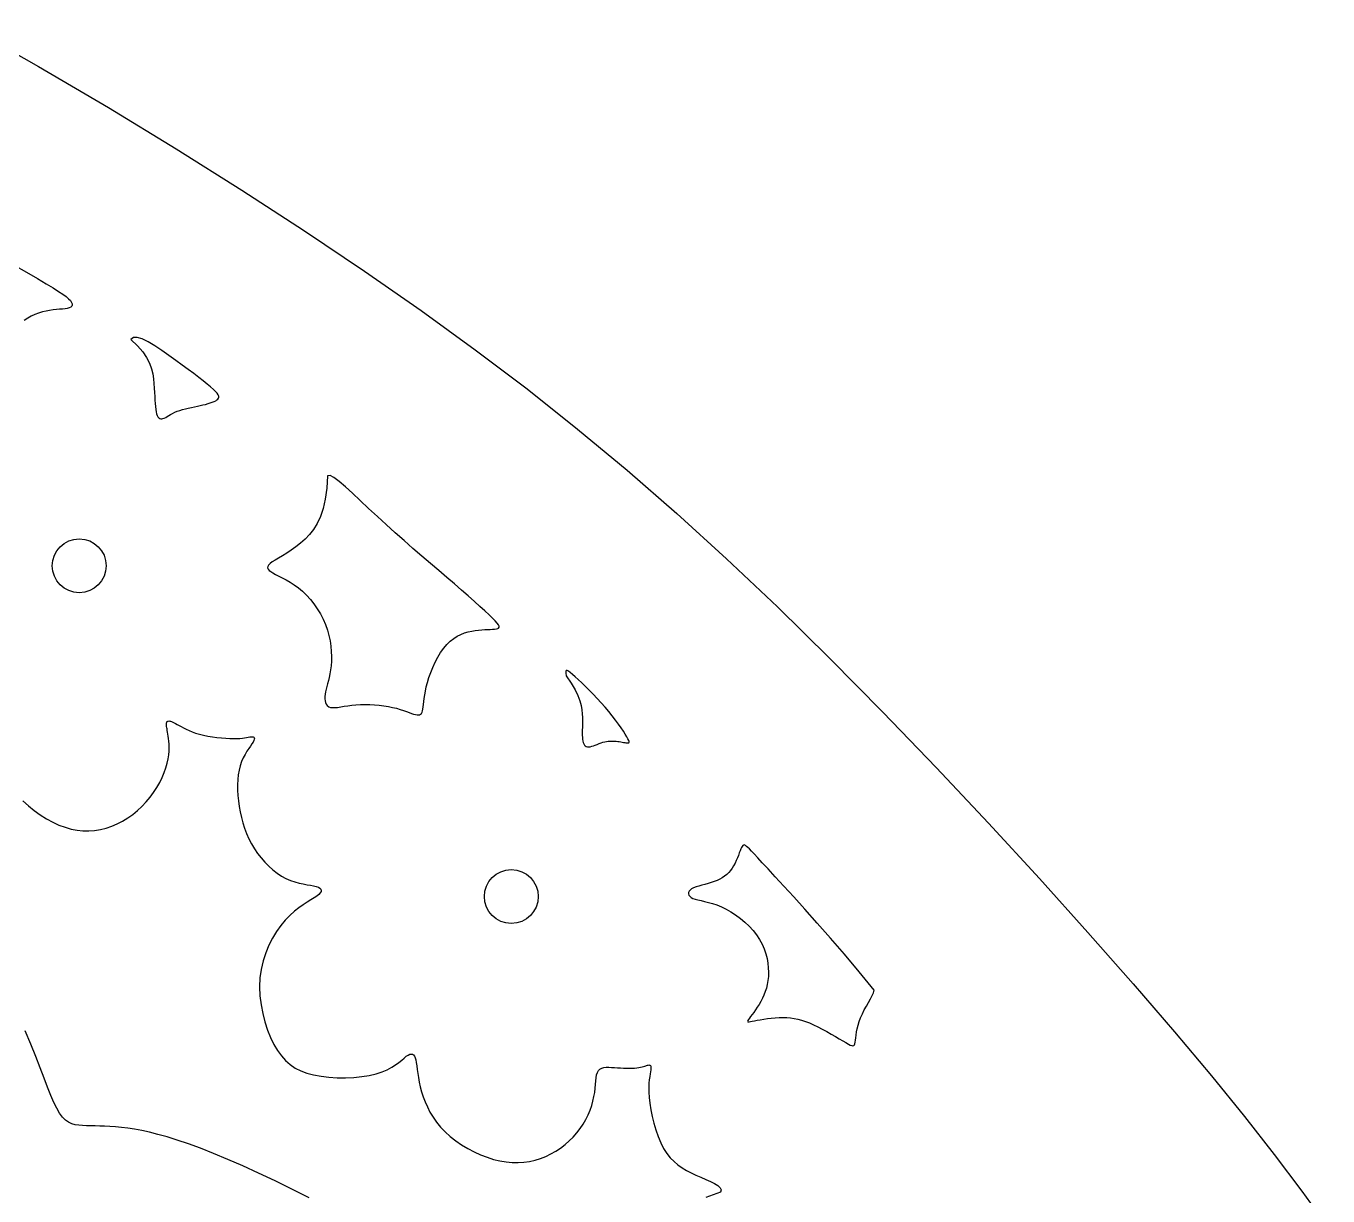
# Paper-space layout 'Layout1' of a CAD drawing. Header units: millimetres. Extents: x 76 to 198, y 127 to 164.
# Drawn here: x 157.94 to 166.47, y 152.66 to 160.33 of the extents above; entities that cross this region are included whole.
import ezdxf

# ---------------------------------------------------------------- set-up
doc = ezdxf.new("R2010")
doc.units = ezdxf.units.MM

psp = doc.layouts.get("Layout1")

# ---------------------------------------------------------------- linework, layer by layer
for points in [[(157.5505, 160.3297), (158.0193, 160.064), (158.477, 159.7951), (158.9215, 159.5248), (159.3508, 159.2548), (159.7626, 158.9871), (160.1548, 158.7234), (160.5263, 158.4646), (160.8802, 158.2081), (161.2204, 157.9505), (161.5512, 157.6881), (161.8765, 157.4175), (162.2004, 157.1352), (162.527, 156.8377), (162.8604, 156.5214), (163.203, 156.1846), (163.5512, 155.8318), (163.8996, 155.4695), (164.2432, 155.1039), (164.5765, 154.7415), (164.8943, 154.3885), (165.1915, 154.0513), (165.4626, 153.7362), (165.7044, 153.4475), (165.9203, 153.1813), (166.1159, 152.9314), (166.2965, 152.6918), (166.4676, 152.4564)], [(157.8559, 158.7651), (157.9411, 158.7152), (158.0114, 158.6739), (158.0685, 158.6402), (158.1142, 158.6128), (158.15, 158.5905), (158.1778, 158.572), (158.1992, 158.5562), (158.2156, 158.5421), (158.2276, 158.5294), (158.2354, 158.5181), (158.2393, 158.5082), (158.2394, 158.4997), (158.236, 158.4925), (158.2295, 158.4867), (158.2199, 158.4822), (158.2075, 158.4789), (158.1928, 158.4765), (158.1758, 158.4747), (158.1569, 158.4731), (158.1364, 158.4714), (158.1146, 158.4691), (158.0917, 158.4659), (158.0681, 158.4615), (158.0439, 158.4555), (158.0196, 158.4479), (157.9953, 158.4385), (157.9713, 158.4273), (157.9478, 158.4142), (157.9252, 158.3992)], [(158.6244, 158.2747), (158.6679, 158.2337), (158.7017, 158.1941), (158.7272, 158.1558), (158.7458, 158.1189), (158.7585, 158.0834), (158.7668, 158.0493), (158.7718, 158.0167), (158.775, 157.9856), (158.7773, 157.956), (158.7791, 157.9281), (158.7807, 157.9019), (158.782, 157.8776), (158.7835, 157.8552), (158.7851, 157.835), (158.7871, 157.817), (158.7897, 157.8013), (158.7929, 157.7881), (158.7969, 157.7772), (158.8015, 157.7686), (158.8068, 157.7622), (158.8128, 157.7579), (158.8194, 157.7556), (158.8266, 157.7552), (158.8344, 157.7566), (158.8429, 157.7597), (158.852, 157.7643), (158.8619, 157.77), (158.8727, 157.7765), (158.8845, 157.7834), (158.8974, 157.7906), (158.9116, 157.7977), (158.9271, 157.8044), (158.944, 157.8104), (158.962, 157.8158), (158.9809, 157.8207), (159.0004, 157.8252), (159.0202, 157.8294), (159.04, 157.8335), (159.0595, 157.8374), (159.0784, 157.8414), (159.0965, 157.8455), (159.1135, 157.8498), (159.1295, 157.8542), (159.1442, 157.8588), (159.1575, 157.8635), (159.1694, 157.8683), (159.1796, 157.8733), (159.188, 157.8784), (159.1946, 157.8837), (159.199, 157.8895), (159.2009, 157.8959), (159.2002, 157.9033), (159.1965, 157.9119), (159.1895, 157.922), (159.1791, 157.9339), (159.1649, 157.9478), (159.1466, 157.964), (159.1245, 157.9824), (159.0986, 158.0031), (159.0691, 158.026), (159.0362, 158.051), (158.9998, 158.078), (158.9604, 158.1071), (158.9178, 158.1382), (158.8727, 158.171), (158.8264, 158.2035), (158.7808, 158.2337), (158.7375, 158.2594), (158.6985, 158.2785), (158.6655, 158.2888), (158.6402, 158.2883), (158.6244, 158.2747)], [(159.9129, 157.3821), (159.9076, 157.2999), (159.8976, 157.2287), (159.8835, 157.1672), (159.8655, 157.1143), (159.8443, 157.0689), (159.8202, 157.0298), (159.7938, 156.9959), (159.7654, 156.9661), (159.7357, 156.9393), (159.7053, 156.9153), (159.675, 156.8937), (159.6455, 156.8745), (159.6176, 156.8574), (159.592, 156.8421), (159.5694, 156.8285), (159.5508, 156.8164), (159.5365, 156.8055), (159.5267, 156.7957), (159.5213, 156.7866), (159.52, 156.7781), (159.5228, 156.7698), (159.5296, 156.7616), (159.5402, 156.7532), (159.5544, 156.7443), (159.5722, 156.7348), (159.5929, 156.7242), (159.6161, 156.7124), (159.6411, 156.6991), (159.6675, 156.6839), (159.6946, 156.6667), (159.722, 156.647), (159.7489, 156.6246), (159.775, 156.5993), (159.8, 156.5715), (159.8235, 156.5414), (159.8454, 156.5094), (159.8654, 156.476), (159.8833, 156.4414), (159.8988, 156.4061), (159.9116, 156.3705), (159.9217, 156.3348), (159.9292, 156.2994), (159.9342, 156.2646), (159.9372, 156.2306), (159.9382, 156.1978), (159.9376, 156.1664), (159.9356, 156.1367), (159.9324, 156.109), (159.9283, 156.0836), (159.9236, 156.0602), (159.9185, 156.0386), (159.9133, 156.0186), (159.9083, 156), (159.9037, 155.9826), (159.8998, 155.966), (159.8969, 155.9502), (159.8953, 155.9349), (159.8951, 155.9203), (159.8964, 155.9068), (159.8994, 155.8945), (159.9042, 155.8837), (159.9111, 155.8748), (159.92, 155.8679), (159.9312, 155.8635), (159.9448, 155.8615), (159.9607, 155.8617), (159.9787, 155.8635), (159.9989, 155.8665), (160.0211, 155.8702), (160.0453, 155.8741), (160.0712, 155.8777), (160.0988, 155.8806), (160.128, 155.8822), (160.1583, 155.8827), (160.1893, 155.882), (160.2205, 155.8803), (160.2515, 155.8775), (160.2818, 155.8737), (160.311, 155.869), (160.3386, 155.8635), (160.3641, 155.8572), (160.3877, 155.8503), (160.4093, 155.8433), (160.4289, 155.8364), (160.4467, 155.8299), (160.4626, 155.8241), (160.4767, 155.8193), (160.489, 155.8158), (160.4997, 155.8139), (160.5087, 155.8136), (160.5163, 155.8152), (160.5227, 155.8186), (160.5279, 155.8239), (160.532, 155.8313), (160.5354, 155.8408), (160.538, 155.8525), (160.54, 155.8664), (160.5419, 155.8827), (160.5438, 155.9012), (160.5462, 155.922), (160.5494, 155.9449), (160.5538, 155.9702), (160.5596, 155.9976), (160.5673, 156.0272), (160.5771, 156.0588), (160.5889, 156.0919), (160.6026, 156.1256), (160.6181, 156.1591), (160.6352, 156.1917), (160.6537, 156.2227), (160.6735, 156.2512), (160.6946, 156.2764), (160.7166, 156.2978), (160.7394, 156.3156), (160.7628, 156.3301), (160.7866, 156.3418), (160.8105, 156.3509), (160.8342, 156.3578), (160.8577, 156.363), (160.8805, 156.3668), (160.9025, 156.3695), (160.9236, 156.3714), (160.9435, 156.3728), (160.962, 156.3737), (160.979, 156.3744), (160.9942, 156.3752), (161.0075, 156.3763), (161.0187, 156.3778), (161.0276, 156.38), (161.0338, 156.3834), (161.037, 156.3882), (161.0368, 156.3949), (161.0328, 156.4039), (161.0246, 156.4156), (161.0119, 156.4304), (160.9943, 156.4487), (160.9715, 156.4707), (160.9438, 156.4965), (160.9115, 156.5256), (160.875, 156.558), (160.8346, 156.5934), (160.7906, 156.6315), (160.7434, 156.6721), (160.6933, 156.715), (160.6408, 156.76), (160.5861, 156.8068), (160.5298, 156.8553), (160.4723, 156.9051), (160.414, 156.9562), (160.3554, 157.0083), (160.2969, 157.0611), (160.2389, 157.1145), (160.182, 157.1679), (160.1273, 157.2197), (160.076, 157.2678), (160.0293, 157.3101), (159.9884, 157.3447), (159.9546, 157.3696), (159.929, 157.3827), (159.9129, 157.3821)], [(161.4765, 156.0696), (161.5095, 156.022), (161.5348, 155.9793), (161.5534, 155.941), (161.5664, 155.9066), (161.5747, 155.8756), (161.5795, 155.8475), (161.5818, 155.8216), (161.5826, 155.7976), (161.5827, 155.7749), (161.5826, 155.7535), (161.5823, 155.7335), (161.5819, 155.7148), (161.5818, 155.6974), (161.5819, 155.6814), (161.5824, 155.6669), (161.5835, 155.6538), (161.5854, 155.6421), (161.588, 155.632), (161.5914, 155.6233), (161.5958, 155.6163), (161.6011, 155.6108), (161.6075, 155.6069), (161.6149, 155.6047), (161.6234, 155.6042), (161.6331, 155.6054), (161.6438, 155.608), (161.6552, 155.6116), (161.6672, 155.616), (161.6796, 155.6208), (161.6921, 155.6257), (161.7046, 155.6303), (161.7168, 155.6344), (161.7286, 155.6376), (161.7401, 155.6399), (161.7511, 155.6415), (161.7619, 155.6425), (161.7725, 155.6428), (161.7829, 155.6427), (161.7932, 155.6421), (161.8034, 155.6412), (161.8136, 155.6399), (161.8237, 155.6385), (161.8335, 155.637), (161.8429, 155.6354), (161.8519, 155.6339), (161.8602, 155.6325), (161.8677, 155.6314), (161.8744, 155.6305), (161.8801, 155.63), (161.8845, 155.6303), (161.8875, 155.6317), (161.8889, 155.6347), (161.8884, 155.6397), (161.8858, 155.647), (161.8809, 155.6571), (161.8734, 155.6703), (161.8634, 155.6869), (161.8507, 155.7067), (161.8357, 155.7291), (161.8185, 155.7536), (161.7993, 155.7799), (161.7782, 155.8075), (161.7555, 155.8359), (161.7314, 155.8646), (161.706, 155.8933), (161.6799, 155.9216), (161.6535, 155.9491), (161.6274, 155.9755), (161.602, 156.0005), (161.5778, 156.0238), (161.5555, 156.045), (161.5354, 156.0638), (161.518, 156.0798), (161.5034, 156.0926), (161.4917, 156.1015), (161.4828, 156.1061), (161.4768, 156.1057), (161.4737, 156.0999), (161.4736, 156.088), (161.4765, 156.0696)], [(157.9161, 155.2517), (157.9523, 155.2189), (157.9906, 155.1878), (158.0305, 155.1591), (158.0712, 155.1332), (158.1121, 155.1107), (158.1526, 155.0919), (158.1926, 155.077), (158.2322, 155.0658), (158.2714, 155.0582), (158.3102, 155.0541), (158.3486, 155.0535), (158.3866, 155.0563), (158.4243, 155.0625), (158.4616, 155.0718), (158.4984, 155.0842), (158.5345, 155.0995), (158.5696, 155.1176), (158.6036, 155.1382), (158.6363, 155.1613), (158.6674, 155.1866), (158.6968, 155.2141), (158.7243, 155.2434), (158.7497, 155.2742), (158.773, 155.3061), (158.7941, 155.3387), (158.8128, 155.3716), (158.829, 155.4042), (158.8427, 155.4363), (158.8538, 155.4673), (158.8622, 155.4969), (158.8681, 155.525), (158.872, 155.5516), (158.8741, 155.5765), (158.8747, 155.5997), (158.8742, 155.6211), (158.8728, 155.6407), (158.871, 155.6585), (158.869, 155.6743), (158.8669, 155.6884), (158.8648, 155.7009), (158.8628, 155.7119), (158.861, 155.7216), (158.8594, 155.7302), (158.8581, 155.7378), (158.8572, 155.7446), (158.8568, 155.7508), (158.8569, 155.7562), (158.8576, 155.761), (158.8587, 155.7651), (158.8605, 155.7684), (158.8628, 155.771), (158.8657, 155.7729), (158.8693, 155.7739), (158.8735, 155.7741), (158.8785, 155.7736), (158.8842, 155.7721), (158.8909, 155.7698), (158.8985, 155.7666), (158.9071, 155.7625), (158.9169, 155.7575), (158.928, 155.7515), (158.9403, 155.7446), (158.954, 155.737), (158.9692, 155.7288), (158.9862, 155.7203), (159.0049, 155.7117), (159.0255, 155.7033), (159.0481, 155.6952), (159.0728, 155.6878), (159.0997, 155.6811), (159.1283, 155.6752), (159.1577, 155.6702), (159.1875, 155.666), (159.217, 155.6628), (159.2455, 155.6604), (159.2724, 155.659), (159.2971, 155.6585), (159.319, 155.6589), (159.3382, 155.6601), (159.3549, 155.6619), (159.3695, 155.6639), (159.3822, 155.666), (159.3931, 155.6679), (159.4026, 155.6695), (159.4109, 155.6706), (159.4182, 155.6708), (159.4242, 155.67), (159.4289, 155.6681), (159.4321, 155.665), (159.4334, 155.6603), (159.4328, 155.6541), (159.4299, 155.6461), (159.4247, 155.6361), (159.4171, 155.6241), (159.4074, 155.6099), (159.3963, 155.5937), (159.3844, 155.5754), (159.3723, 155.5549), (159.3604, 155.5324), (159.3496, 155.5078), (159.3402, 155.4811), (159.3328, 155.4523), (159.3275, 155.4217), (159.3241, 155.3895), (159.3225, 155.356), (159.3228, 155.3214), (159.3247, 155.2861), (159.3282, 155.2502), (159.3333, 155.2141), (159.3399, 155.1779), (159.348, 155.1419), (159.3577, 155.1062), (159.3691, 155.0709), (159.3823, 155.0361), (159.3973, 155.0021), (159.4143, 154.9689), (159.4333, 154.9367), (159.4544, 154.9057), (159.4773, 154.876), (159.5019, 154.848), (159.5278, 154.8219), (159.5548, 154.798), (159.5828, 154.7766), (159.6113, 154.7578), (159.6403, 154.7421), (159.6694, 154.7294), (159.6983, 154.7194), (159.7263, 154.7117), (159.7531, 154.7057), (159.7782, 154.7009), (159.8012, 154.6968), (159.8215, 154.6929), (159.8387, 154.6887), (159.8524, 154.6837), (159.8625, 154.678), (159.8689, 154.6714), (159.8715, 154.664), (159.8702, 154.6558), (159.8649, 154.6467), (159.8556, 154.6368), (159.8422, 154.6261), (159.8246, 154.6144), (159.8035, 154.6013), (159.7794, 154.5865), (159.7529, 154.5694), (159.7246, 154.5495), (159.6952, 154.5265), (159.6652, 154.4997), (159.6352, 154.4688), (159.6059, 154.4334), (159.5778, 154.3938), (159.5516, 154.3503), (159.5278, 154.3034), (159.5072, 154.2534), (159.4902, 154.2008), (159.4775, 154.146), (159.4696, 154.0893), (159.4671, 154.0312), (159.4696, 153.9725), (159.4766, 153.914), (159.4875, 153.8565), (159.502, 153.8009), (159.5194, 153.7479), (159.5392, 153.6985), (159.5611, 153.6534), (159.5845, 153.6133), (159.6098, 153.5781), (159.6372, 153.5475), (159.6673, 153.5212), (159.7004, 153.499), (159.7369, 153.4805), (159.7771, 153.4654), (159.8215, 153.4536), (159.8701, 153.4447), (159.922, 153.4387), (159.9759, 153.4355), (160.0304, 153.4351), (160.0844, 153.4374), (160.1366, 153.4425), (160.1856, 153.4502), (160.2303, 153.4605), (160.2696, 153.4733), (160.3038, 153.488), (160.3332, 153.5038), (160.3586, 153.5201), (160.3803, 153.5362), (160.3989, 153.5513), (160.4148, 153.5648), (160.4287, 153.5759), (160.4408, 153.5841), (160.4515, 153.5891), (160.4607, 153.591), (160.4688, 153.5897), (160.4756, 153.5852), (160.4815, 153.5774), (160.4865, 153.5664), (160.4907, 153.552), (160.4942, 153.5343), (160.4975, 153.5135), (160.5007, 153.4901), (160.5043, 153.4642), (160.5086, 153.4363), (160.5139, 153.4067), (160.5205, 153.3756), (160.5288, 153.3435), (160.5391, 153.3107), (160.5516, 153.2773), (160.5665, 153.2438), (160.5839, 153.2102), (160.6042, 153.1769), (160.6274, 153.1441), (160.6537, 153.112), (160.6834, 153.081), (160.7165, 153.0512), (160.7525, 153.0229), (160.791, 152.9964), (160.8314, 152.972), (160.873, 152.9499), (160.9154, 152.9304), (160.958, 152.9138), (161.0003, 152.9003), (161.0417, 152.8902), (161.0822, 152.8834), (161.1219, 152.8797), (161.1607, 152.8793), (161.1986, 152.8818), (161.2357, 152.8872), (161.272, 152.8954), (161.3074, 152.9064), (161.3421, 152.9199), (161.3757, 152.9359), (161.4082, 152.9542), (161.4393, 152.9746), (161.4689, 152.9969), (161.4968, 153.021), (161.5228, 153.0466), (161.5466, 153.0737), (161.5683, 153.102), (161.5876, 153.1313), (161.6048, 153.1613), (161.6198, 153.1916), (161.6326, 153.2221), (161.6433, 153.2524), (161.6518, 153.2823), (161.6583, 153.3114), (161.6629, 153.3395), (161.666, 153.3662), (161.6682, 153.3914), (161.6702, 153.4146), (161.6725, 153.4356), (161.6757, 153.4541), (161.6805, 153.4698), (161.6875, 153.4823), (161.697, 153.4916), (161.7089, 153.498), (161.7229, 153.5018), (161.7386, 153.5037), (161.7558, 153.504), (161.774, 153.5033), (161.7931, 153.502), (161.8125, 153.5005), (161.8321, 153.4993), (161.8516, 153.4985), (161.8707, 153.498), (161.8892, 153.4979), (161.9068, 153.4983), (161.9233, 153.499), (161.9385, 153.5001), (161.9521, 153.5017), (161.964, 153.5038), (161.9743, 153.5061), (161.9831, 153.5086), (161.9907, 153.5111), (161.9973, 153.5136), (162.003, 153.5157), (162.0082, 153.5175), (162.0129, 153.5187), (162.0173, 153.5192), (162.0213, 153.5189), (162.0249, 153.5175), (162.0279, 153.5148), (162.0301, 153.5106), (162.0315, 153.5047), (162.0318, 153.497), (162.0311, 153.4872), (162.0292, 153.4751), (162.0264, 153.4605), (162.0234, 153.4431), (162.0204, 153.4228), (162.0181, 153.3992), (162.0167, 153.3721), (162.0169, 153.3413), (162.0189, 153.3065), (162.0233, 153.2678), (162.03, 153.2259), (162.0389, 153.1821), (162.05, 153.1374), (162.0633, 153.0929), (162.0785, 153.0497), (162.0957, 153.009), (162.1148, 152.9719), (162.1358, 152.9391), (162.1584, 152.9105), (162.1828, 152.8855), (162.2087, 152.8636), (162.2361, 152.8443), (162.265, 152.827), (162.2952, 152.8113), (162.3267, 152.7966), (162.3591, 152.7826), (162.3912, 152.7688), (162.4213, 152.7553), (162.448, 152.7418), (162.4695, 152.7282), (162.4844, 152.7144), (162.4911, 152.7001), (162.4881, 152.6853)], [(163.4951, 154.0099), (163.3956, 154.1307), (163.2994, 154.2446), (163.2075, 154.3511), (163.1209, 154.4497), (163.0405, 154.5397), (162.9672, 154.6207), (162.9019, 154.692), (162.8457, 154.7532), (162.7991, 154.8039), (162.7613, 154.845), (162.7312, 154.8776), (162.7078, 154.9027), (162.6899, 154.9217), (162.6765, 154.9355), (162.6664, 154.9453), (162.6585, 154.9522), (162.652, 154.9571), (162.6463, 154.9601), (162.6414, 154.9613), (162.637, 154.9603), (162.6329, 154.9573), (162.6289, 154.9522), (162.6249, 154.9447), (162.6206, 154.9349), (162.6158, 154.9228), (162.6105, 154.9088), (162.6045, 154.8932), (162.5979, 154.8766), (162.5906, 154.8594), (162.5825, 154.8422), (162.5735, 154.8253), (162.5637, 154.8092), (162.5528, 154.7943), (162.541, 154.7807), (162.5281, 154.7682), (162.5141, 154.7569), (162.4989, 154.7466), (162.4826, 154.7372), (162.4651, 154.7289), (162.4464, 154.7213), (162.4264, 154.7146), (162.4057, 154.7085), (162.3849, 154.7027), (162.3644, 154.6972), (162.345, 154.6917), (162.327, 154.686), (162.3112, 154.6798), (162.298, 154.6731), (162.288, 154.6656), (162.2812, 154.6576), (162.2776, 154.6492), (162.2771, 154.6408), (162.2798, 154.6325), (162.2857, 154.6247), (162.2946, 154.6174), (162.3067, 154.6111), (162.3217, 154.6057), (162.3396, 154.601), (162.3601, 154.5964), (162.383, 154.5913), (162.4079, 154.5852), (162.4347, 154.5777), (162.4632, 154.5681), (162.4929, 154.556), (162.5238, 154.5409), (162.5553, 154.523), (162.5867, 154.5026), (162.6176, 154.48), (162.6473, 154.4552), (162.6754, 154.4288), (162.7011, 154.4008), (162.7241, 154.3716), (162.7438, 154.3415), (162.7602, 154.3106), (162.7737, 154.2794), (162.7842, 154.248), (162.7921, 154.2168), (162.7976, 154.1861), (162.8007, 154.156), (162.8017, 154.127), (162.8008, 154.0992), (162.798, 154.0727), (162.7936, 154.0473), (162.7877, 154.023), (162.7804, 153.9998), (162.7719, 153.9776), (162.7622, 153.9563), (162.7517, 153.9358), (162.7403, 153.9162), (162.7286, 153.8976), (162.7168, 153.8802), (162.7053, 153.8641), (162.6946, 153.8496), (162.685, 153.8367), (162.6769, 153.8258), (162.6706, 153.817), (162.6666, 153.8103), (162.6649, 153.8057), (162.6657, 153.8029), (162.6691, 153.8017), (162.6751, 153.8018), (162.6839, 153.8031), (162.6956, 153.8054), (162.7103, 153.8083), (162.7279, 153.8118), (162.7481, 153.8155), (162.7704, 153.8192), (162.7944, 153.8228), (162.8194, 153.8259), (162.8451, 153.8284), (162.871, 153.8301), (162.8966, 153.8307), (162.9214, 153.8301), (162.9458, 153.828), (162.9699, 153.8246), (162.994, 153.8195), (163.0185, 153.8129), (163.0436, 153.8046), (163.0695, 153.7945), (163.0967, 153.7825), (163.1251, 153.7687), (163.1543, 153.7535), (163.1836, 153.7376), (163.2124, 153.7213), (163.24, 153.7055), (163.2657, 153.6904), (163.2889, 153.6769), (163.3088, 153.6654), (163.3251, 153.6563), (163.3379, 153.6499), (163.3478, 153.6462), (163.3552, 153.6451), (163.3605, 153.6468), (163.3644, 153.6513), (163.3671, 153.6586), (163.3692, 153.6688), (163.3711, 153.6818), (163.3732, 153.6975), (163.3756, 153.7154), (163.3789, 153.7353), (163.3832, 153.757), (163.3888, 153.78), (163.3961, 153.8041), (163.4054, 153.829), (163.4168, 153.8544), (163.4296, 153.8798), (163.4432, 153.9049), (163.4567, 153.9291), (163.4695, 153.9522), (163.4806, 153.9736), (163.4894, 153.993), (163.4951, 154.0099)], [(159.7918, 152.6484), (159.6791, 152.7053), (159.5685, 152.7593), (159.4611, 152.81), (159.3576, 152.8571), (159.259, 152.9001), (159.1661, 152.9389), (159.0797, 152.973), (159.0005, 153.0022), (158.9282, 153.0269), (158.862, 153.0474), (158.8015, 153.0643), (158.7461, 153.0779), (158.695, 153.0888), (158.6477, 153.0973), (158.6036, 153.1039), (158.5622, 153.109), (158.5232, 153.1129), (158.4865, 153.1157), (158.452, 153.1177), (158.4196, 153.119), (158.3889, 153.1199), (158.3601, 153.1206), (158.3328, 153.1212), (158.307, 153.122), (158.2825, 153.1239), (158.2592, 153.1276), (158.237, 153.1339), (158.2158, 153.1438), (158.1954, 153.158), (158.1757, 153.1774), (158.1565, 153.2028), (158.1378, 153.2349), (158.1188, 153.2738), (158.0992, 153.3198), (158.0782, 153.3726), (158.0553, 153.4326), (158.0298, 153.4996), (158.0012, 153.5737), (157.9688, 153.6549), (157.9323, 153.7432)], [(162.4881, 152.6853), (162.3913, 152.6505)]]:
    psp.add_lwpolyline(points)
for centre in [(158.2857, 156.7915), (161.1167, 154.6231)]:
    psp.add_circle(centre, 0.1764)

doc.saveas('drawing.dxf')
